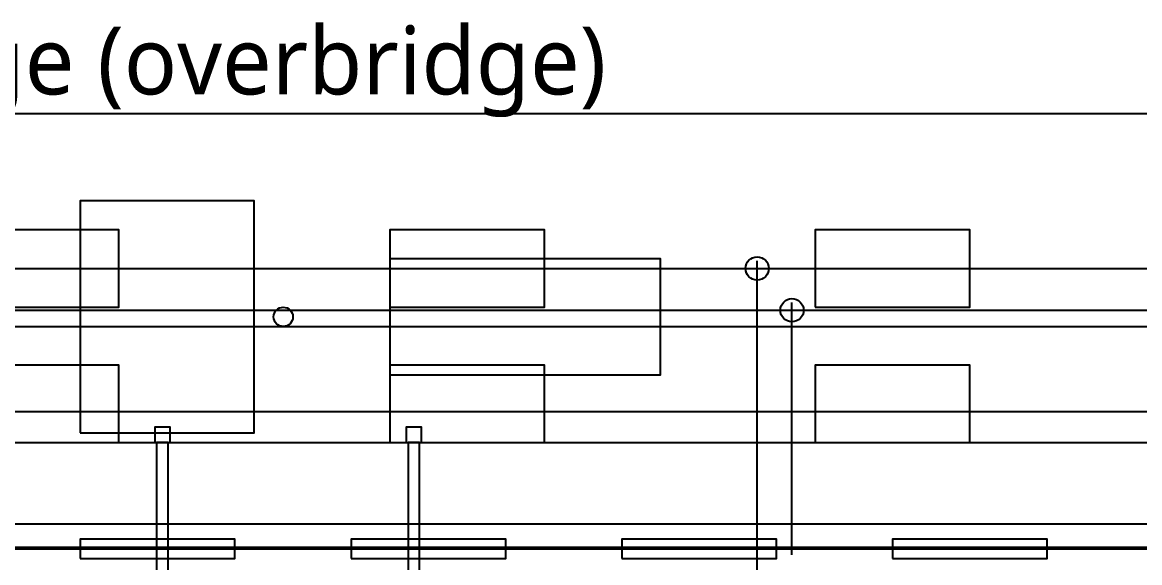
# Model space of a CAD drawing. Header units: metres. Extents: x -1640 to 1560, y -268 to 2338.
# Drawn here: x 171 to 228.8, y 1465.8 to 1493.7 of the extents above; entities that cross this region are included whole.
import ezdxf

# ---------------------------------------------------------------- set-up
doc = ezdxf.new("R2010")
doc.units = ezdxf.units.M
for name, color, linetype in [('1F_EHS_EXTINGUISHER_HYDRANT_CABINET_CONCEPT', 1, 'Continuous'), ('1F_ELEC', 6, 'Continuous'), ('1F_SUPPORT', 4, 'Continuous'), ('2F_EHS_EXTINGUISHER_HYDRANT_CABINET_CONCEPT', 1, 'Continuous'), ('2F_SUPPORT', 4, 'Continuous'), ('3F_EHS_EXTINGUISHER_HYDRANT_CABINET_CONCEPT', 1, 'Continuous'), ('3F_SUPPORT', 4, 'Continuous'), ('4F_DCC', 3, 'Continuous'), ('4F_MAU', 2, 'Continuous'), ('4F_SUPPORT', 4, 'Continuous'), ('5F_EHS_EXTINGUISHER_HYDRANT_CABINET_CONCEPT', 1, 'Continuous'), ('5F_ELEC', 6, 'Continuous'), ('5F_SUPPORT', 4, 'Continuous'), ('6F_EHS_EXTINGUISHER_HYDRANT_CABINET_CONCEPT', 1, 'Continuous'), ('6F_SUPPORT', 4, 'Continuous'), ('7F_EHS_EXTINGUISHER_HYDRANT_CABINET_CONCEPT', 1, 'Continuous'), ('7F_SUPPORT', 4, 'Continuous'), ('8F_DCC', 3, 'Continuous'), ('8F_MAU', 2, 'Continuous'), ('8F_SUPPORT', 4, 'Continuous'), ('EHS_TREATED_EXHAUST', 30, 'Continuous'), ('OUTLINE', 7, 'Continuous'), ('TEXT', 7, 'Continuous'), ('UTIL_CHW.R_CONCEPT', 2, 'Continuous'), ('UTIL_CHW.S_CONCEPT', 1, 'Continuous'), ('UTIL_ELEC.EMERG_CONCEPT', 4, 'Continuous'), ('UTIL_ELEC.MV_CONCEPT', 1, 'Continuous'), ('UTIL_ELEC.UPS_CONCEPT', 3, 'Continuous'), ('UTIL_EXH.HEAT_CONCEPT', 1, 'Continuous'), ('UTIL_EXH.HEAT_RISER', 1, 'Continuous'), ('UTIL_EXH.VOC_CONCEPT', 6, 'Continuous'), ('UTIL_EXH.VOC_RISER', 6, 'Continuous')]:
    doc.layers.add(name, color=color, linetype=linetype)
doc.styles.add('KO', font='malgun.ttf')

msp = doc.modelspace()

# ---------------------------------------------------------------- linework, layer by layer
at = {"layer": '1F_EHS_EXTINGUISHER_HYDRANT_CABINET_CONCEPT'}
msp.add_circle((184.5, 1478.5), 0.5, dxfattribs=at)
at = {"layer": '1F_ELEC'}
for points in [[(168, 1479), (176, 1479), (176, 1483), (168, 1483)], [(190, 1479), (198, 1479), (198, 1483), (190, 1483)], [(212, 1479), (220, 1479), (220, 1483), (212, 1483)], [(168, 1472), (176, 1472), (176, 1476), (168, 1476)], [(190, 1472), (198, 1472), (198, 1476), (190, 1476)], [(212, 1472), (220, 1472), (220, 1476), (212, 1476)]]:
    msp.add_lwpolyline(points, close=True, dxfattribs=at)
at = {"layer": '1F_SUPPORT'}
msp.add_lwpolyline([(174, 1472.5), (183, 1472.5), (183, 1484.5), (174, 1484.5)], close=True, dxfattribs=at)
at = {"layer": '2F_EHS_EXTINGUISHER_HYDRANT_CABINET_CONCEPT'}
msp.add_circle((184.5, 1478.5), 0.5, dxfattribs=at)
at = {"layer": '2F_SUPPORT'}
msp.add_lwpolyline([(174, 1472.5), (183, 1472.5), (183, 1484.5), (174, 1484.5)], close=True, dxfattribs=at)
at = {"layer": '3F_EHS_EXTINGUISHER_HYDRANT_CABINET_CONCEPT'}
msp.add_circle((184.5, 1478.5), 0.5, dxfattribs=at)
at = {"layer": '3F_SUPPORT'}
msp.add_lwpolyline([(174, 1472.5), (183, 1472.5), (183, 1484.5), (174, 1484.5)], close=True, dxfattribs=at)
at = {"layer": '4F_DCC'}
for points in [[(174, 1466), (182, 1466), (182, 1467), (174, 1467)], [(188, 1466), (196, 1466), (196, 1467), (188, 1467)], [(202, 1466), (210, 1466), (210, 1467), (202, 1467)], [(216, 1466), (224, 1466), (224, 1467), (216, 1467)]]:
    msp.add_lwpolyline(points, close=True, dxfattribs=at)
at = {"layer": '4F_MAU'}
msp.add_lwpolyline([(190, 1475.5), (204, 1475.5), (204, 1481.5), (190, 1481.5)], close=True, dxfattribs=at)
at = {"layer": '4F_SUPPORT'}
msp.add_lwpolyline([(174, 1472.5), (183, 1472.5), (183, 1484.5), (174, 1484.5)], close=True, dxfattribs=at)
at = {"layer": '5F_EHS_EXTINGUISHER_HYDRANT_CABINET_CONCEPT'}
msp.add_circle((184.5, 1478.5), 0.5, dxfattribs=at)
at = {"layer": '5F_ELEC'}
for points in [[(168, 1479), (176, 1479), (176, 1483), (168, 1483)], [(190, 1479), (198, 1479), (198, 1483), (190, 1483)], [(212, 1479), (220, 1479), (220, 1483), (212, 1483)], [(168, 1472), (176, 1472), (176, 1476), (168, 1476)], [(190, 1472), (198, 1472), (198, 1476), (190, 1476)], [(212, 1472), (220, 1472), (220, 1476), (212, 1476)]]:
    msp.add_lwpolyline(points, close=True, dxfattribs=at)
at = {"layer": '5F_SUPPORT'}
msp.add_lwpolyline([(174, 1472.5), (183, 1472.5), (183, 1484.5), (174, 1484.5)], close=True, dxfattribs=at)
at = {"layer": '6F_EHS_EXTINGUISHER_HYDRANT_CABINET_CONCEPT'}
msp.add_circle((184.5, 1478.5), 0.5, dxfattribs=at)
at = {"layer": '6F_SUPPORT'}
msp.add_lwpolyline([(174, 1472.5), (183, 1472.5), (183, 1484.5), (174, 1484.5)], close=True, dxfattribs=at)
at = {"layer": '7F_EHS_EXTINGUISHER_HYDRANT_CABINET_CONCEPT'}
msp.add_circle((184.5, 1478.5), 0.5, dxfattribs=at)
at = {"layer": '7F_SUPPORT'}
msp.add_lwpolyline([(174, 1472.5), (183, 1472.5), (183, 1484.5), (174, 1484.5)], close=True, dxfattribs=at)
at = {"layer": '8F_DCC'}
for points in [[(174, 1466), (182, 1466), (182, 1467), (174, 1467)], [(188, 1466), (196, 1466), (196, 1467), (188, 1467)], [(202, 1466), (210, 1466), (210, 1467), (202, 1467)], [(216, 1466), (224, 1466), (224, 1467), (216, 1467)]]:
    msp.add_lwpolyline(points, close=True, dxfattribs=at)
at = {"layer": '8F_MAU'}
msp.add_lwpolyline([(190, 1475.5), (204, 1475.5), (204, 1481.5), (190, 1481.5)], close=True, dxfattribs=at)
at = {"layer": '8F_SUPPORT'}
msp.add_lwpolyline([(174, 1472.5), (183, 1472.5), (183, 1484.5), (174, 1484.5)], close=True, dxfattribs=at)
at = {"layer": 'EHS_TREATED_EXHAUST'}
for points in [[(177.85, 1472), (178.65, 1472), (178.65, 1472.8), (177.85, 1472.8)], [(177.85, 1472), (178.65, 1472), (178.65, 1472.8), (177.85, 1472.8)], [(190.85, 1472), (191.65, 1472), (191.65, 1472.8), (190.85, 1472.8)], [(190.85, 1472), (191.65, 1472), (191.65, 1472.8), (190.85, 1472.8)], [(177.95, 1310), (178.55, 1310), (178.55, 1472), (177.95, 1472)], [(177.95, 1310), (178.55, 1310), (178.55, 1472), (177.95, 1472)], [(190.95, 1310), (191.55, 1310), (191.55, 1472), (190.95, 1472)], [(190.95, 1310), (191.55, 1310), (191.55, 1472), (190.95, 1472)]]:
    msp.add_lwpolyline(points, close=True, dxfattribs=at)
at = {"layer": 'OUTLINE'}
msp.add_lwpolyline([(-306, 1281), (345, 1281), (345, 1489), (-306, 1489)], close=True, dxfattribs=at)
at = {"layer": 'UTIL_CHW.R_CONCEPT'}
msp.add_line((-275.2, 1467.8), (294.8, 1467.8), dxfattribs=at)
msp.add_line((-275.2, 1467.8), (294.8, 1467.8), dxfattribs=at)
at = {"layer": 'UTIL_CHW.S_CONCEPT'}
msp.add_line((-276.5, 1466.5), (293.5, 1466.5), dxfattribs=at)
msp.add_line((-276.5, 1466.5), (293.5, 1466.5), dxfattribs=at)
at = {"layer": 'UTIL_ELEC.EMERG_CONCEPT'}
for p in [(-284.3, 1481), (-280.3, 1481)]:
    msp.add_line(p, (291.3, 1481), dxfattribs=at)
at = {"layer": 'UTIL_ELEC.MV_CONCEPT'}
for p, q in [((-282.4, 1473.6), (291.4, 1473.6)), ((-282.4, 1473.6), (291.4, 1473.6)), ((-282.4, 1472), (291.4, 1472)), ((-282.4, 1472), (291.4, 1472))]:
    msp.add_line(p, q, dxfattribs=at)
at = {"layer": 'UTIL_ELEC.UPS_CONCEPT'}
msp.add_line((-254.3, 1478), (291.3, 1478), dxfattribs=at)
msp.add_line((-254.3, 1478), (291.3, 1478), dxfattribs=at)
at = {"layer": 'UTIL_EXH.HEAT_CONCEPT'}
for p, q in [((210.8, 1466.2), (210.8, 1479.24)), ((210.8, 1466.2), (210.8, 1479.24)), ((-266.55, 1478.84), (302.55, 1478.84)), ((-278.4, 1466.6), (295.4, 1466.6)), ((-278.4, 1466.6), (295.4, 1466.6))]:
    msp.add_line(p, q, dxfattribs=at)
at = {"layer": 'UTIL_EXH.HEAT_RISER'}
msp.add_circle((210.8, 1478.84), 0.6, dxfattribs=at)
at = {"layer": 'UTIL_EXH.VOC_CONCEPT'}
for p, q in [((209, 1464.8), (209, 1481.4)), ((209, 1464.8), (209, 1481.4)), ((-266.55, 1481), (302.55, 1481))]:
    msp.add_line(p, q, dxfattribs=at)
at = {"layer": 'UTIL_EXH.VOC_RISER'}
msp.add_circle((209, 1481), 0.6, dxfattribs=at)

# ---------------------------------------------------------------- texts
at = {"layer": 'TEXT', "style": 'KO'}
msp.add_text('Connecting bridge (overbridge)', height=3.5, dxfattribs=at).set_placement((134, 1490))

doc.saveas('drawing.dxf')
